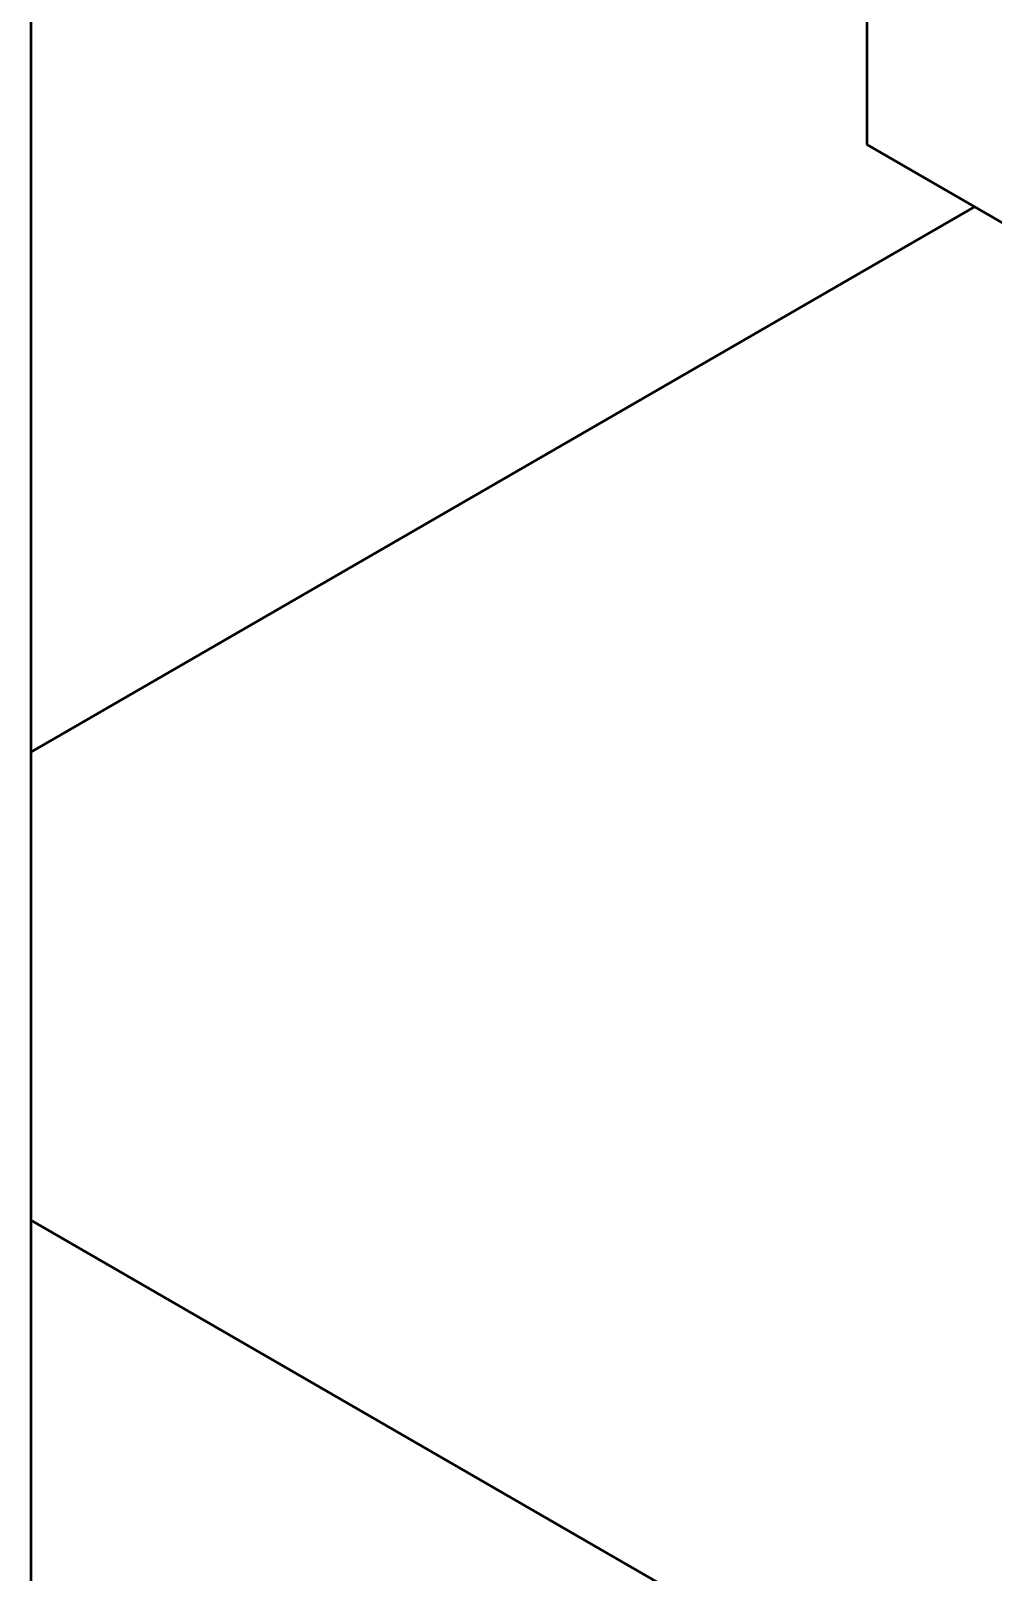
# Model space of a CAD drawing. Header units: millimetres. Extents: x 0 to 420, y 0 to 297.
# Drawn here: x 264.692 to 267.767, y 142.711 to 147.633 of the extents above; entities that cross this region are included whole.
import ezdxf

# ---------------------------------------------------------------- set-up
doc = ezdxf.new("R2010")
doc.units = ezdxf.units.MM
doc.header["$LTSCALE"] = 0.75
doc.layers.add('Visible', color=7, linetype='Continuous', lineweight=50)

msp = doc.modelspace()

# ---------------------------------------------------------------- linework, layer by layer
at = {"layer": 'Visible', "extrusion": (0, 0.816497, 0.57735)}
for p, q in [((264.692, 152.9749), (264.692, 140.763)), ((267.3636, 151.9356), (267.3636, 147.2699)), ((267.3636, 147.2699), (271.4042, 144.9371)), ((267.7079, 147.0711), (264.692, 145.3299)), ((268.6323, 141.5604), (264.692, 143.8353))]:
    msp.add_line(p, q, dxfattribs=at)

doc.saveas('drawing.dxf')
